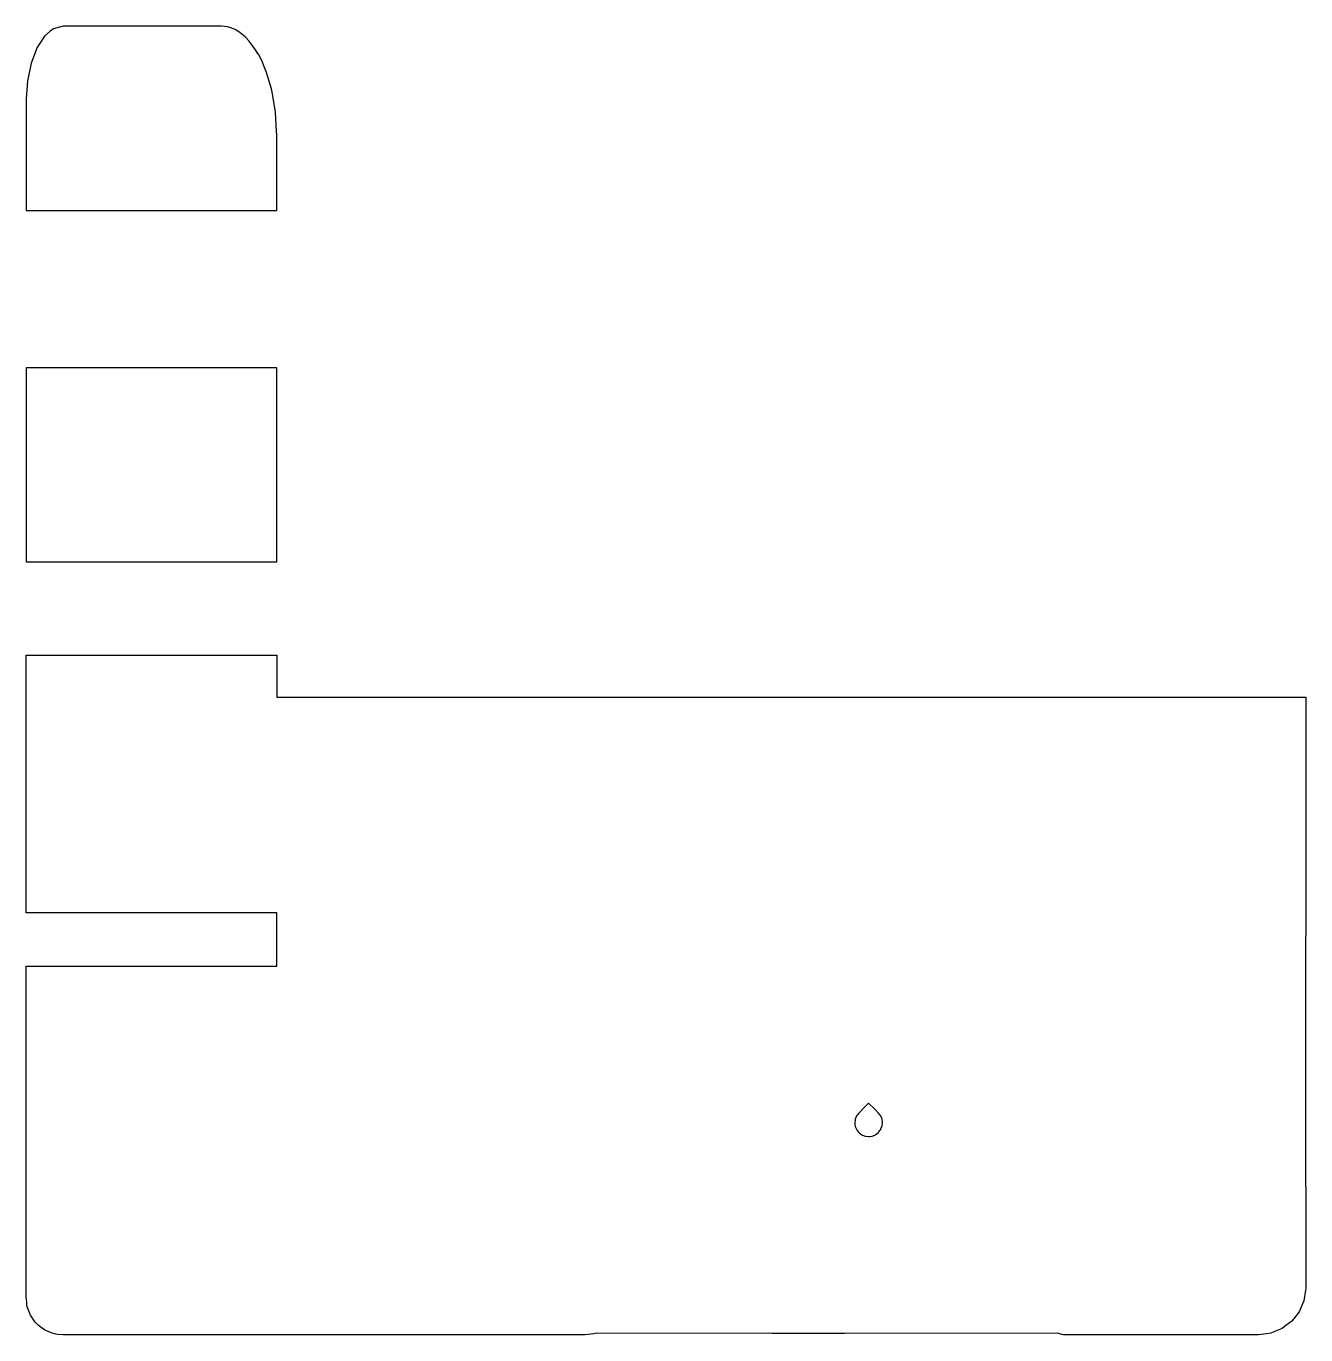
# Model space of a CAD drawing. Header units: metres. Extents: x 2.4 to 71.8, y -16 to 55.
import ezdxf

# ---------------------------------------------------------------- set-up
doc = ezdxf.new("R2010")
doc.units = ezdxf.units.M

msp = doc.modelspace()

# ---------------------------------------------------------------- linework, layer by layer
for p, q in [((3.709, 54.708), (3.4, 54.451)), ((3.882, 54.851), (3.709, 54.708)), ((4.205, 54.936), (3.882, 54.851)), ((4.4, 54.987), (4.205, 54.936)), ((11.36, 54.987), (4.4, 54.987)), ((13, 54.987), (11.36, 54.987)), ((13.318, 54.946), (13, 54.987)), ((13.443, 54.917), (13.318, 54.946)), ((13.555, 54.871), (13.443, 54.917)), ((13.78, 54.781), (13.555, 54.871)), ((14.01, 54.623), (13.78, 54.781)), ((3.267, 54.247), (2.986, 53.816)), ((3.4, 54.451), (3.267, 54.247)), ((14.28, 54.401), (14.01, 54.623)), ((14.505, 54.177), (14.28, 54.401)), ((14.839, 53.703), (14.505, 54.177)), ((2.9, 53.593), (2.668, 52.987)), ((2.986, 53.816), (2.9, 53.593)), ((14.993, 53.467), (14.839, 53.703)), ((14.997, 53.46), (14.993, 53.467)), ((15.176, 53.117), (14.997, 53.46)), ((2.627, 52.791), (2.468, 52.023)), ((2.668, 52.987), (2.627, 52.791)), ((15.335, 52.738), (15.176, 53.117)), ((15.44, 52.466), (15.335, 52.738)), ((2.468, 52.023), (2.404, 51.053)), ((15.701, 51.589), (15.44, 52.466)), ((15.759, 51.312), (15.701, 51.589)), ((15.925, 50.316), (15.759, 51.312)), ((2.404, 51.053), (2.4, 50.987)), ((2.4, 50.987), (2.4, 50.603)), ((2.4, 50.603), (2.4, 50.195)), ((2.4, 50.195), (2.4, 49.34)), ((15.981, 49.272), (15.925, 50.316)), ((2.4, 49.34), (2.4, 48.824)), ((15.994, 49.103), (15.981, 49.272)), ((16, 48.987), (15.994, 49.103)), ((16, 48.246), (16, 48.987)), ((2.4, 48.824), (2.4, 45.147)), ((16, 47.643), (16, 48.246)), ((16, 45.128), (16, 47.643)), ((2.4, 45.147), (2.4, 45.108)), ((2.4, 45.108), (2.4, 45.09)), ((2.4, 45.09), (2.4, 45.08)), ((2.4, 45.08), (2.4, 44.987)), ((2.4, 44.987), (15.601, 44.987)), ((15.601, 44.987), (16, 44.987)), ((16, 45.058), (16, 45.128)), ((16, 45.03), (16, 45.058)), ((16, 45.006), (16, 45.03)), ((16, 44.987), (16, 45.006)), ((16, 44.987), (16, 44.987)), ((2.662, 36.458), (2.4, 36.458)), ((2.4, 36.458), (2.4, 36.373)), ((2.4, 36.373), (2.4, 36.327)), ((2.4, 36.327), (2.4, 32.248)), ((16, 36.458), (2.662, 36.458)), ((16, 36.373), (16, 36.458)), ((16, 36.327), (16, 36.373)), ((16, 36.373), (16, 36.373)), ((16, 29.529), (16, 36.327)), ((2.4, 32.248), (2.4, 29.529)), ((2.4, 29.529), (2.4, 27.926)), ((16, 25.935), (16, 29.529)), ((2.4, 27.926), (2.4, 25.935)), ((2.4, 25.935), (10.355, 25.935)), ((10.355, 25.935), (16, 25.935)), ((2.4, 17.456), (2.4, 20.869)), ((2.4, 20.869), (8.045, 20.869)), ((8.045, 20.869), (16, 20.869)), ((16, 20.869), (16, 20.218)), ((16, 20.218), (16, 19.173)), ((16, 19.173), (16, 18.716)), ((16, 18.716), (16, 18.588)), ((16, 18.716), (16, 18.716)), ((16, 18.588), (27.093, 18.588)), ((27.093, 18.588), (31.786, 18.588)), ((31.786, 18.588), (37.064, 18.588)), ((37.064, 18.588), (40.622, 18.588)), ((40.622, 18.588), (58.631, 18.588)), ((58.631, 18.588), (70.387, 18.588)), ((70.387, 18.588), (71.814, 18.588)), ((71.814, 18.588), (71.814, 12.837)), ((2.4, 13.797), (2.4, 17.456)), ((2.4, 13.5), (2.4, 13.797)), ((2.4, 13.151), (2.4, 13.5)), ((2.4, 12.788), (2.4, 13.151)), ((2.4, 12.457), (2.4, 12.788)), ((71.814, 12.837), (71.797, -1.578)), ((2.4, 9.735), (2.4, 12.457)), ((2.4, 9.51), (2.4, 9.735)), ((2.4, 9.314), (2.4, 9.51)), ((2.4, 9.166), (2.4, 9.314)), ((2.4, 9.068), (2.4, 9.166)), ((2.4, 6.882), (2.4, 9.068)), ((10.355, 6.882), (2.4, 6.882)), ((16, 6.882), (10.355, 6.882)), ((16, 4.349), (16, 6.882)), ((16, 4.243), (16, 4.349)), ((2.4, -3.23), (2.4, 4)), ((2.4, 4), (12.27, 4)), ((12.27, 4), (16, 4)), ((16, 4), (16, 4.243)), ((71.797, -1.578), (71.802, -2.437)), ((71.802, -2.437), (71.816, -13.5)), ((2.4, -11.779), (2.4, -3.23)), ((48.1, -3.426), (47.898, -3.633)), ((48.433, -3.766), (48.1, -3.426)), ((47.429, -4.173), (47.374, -4.31)), ((47.447, -4.129), (47.429, -4.173)), ((47.429, -4.173), (47.429, -4.173)), ((47.476, -4.091), (47.447, -4.129)), ((47.564, -3.973), (47.476, -4.091)), ((47.898, -3.633), (47.564, -3.973)), ((48.636, -3.973), (48.433, -3.766)), ((48.724, -4.091), (48.636, -3.973)), ((48.753, -4.129), (48.724, -4.091)), ((48.808, -4.265), (48.753, -4.129)), ((47.368, -4.357), (47.35, -4.503)), ((47.35, -4.503), (47.357, -4.55)), ((47.357, -4.55), (47.377, -4.696)), ((47.374, -4.31), (47.368, -4.357)), ((47.377, -4.696), (47.395, -4.74)), ((47.395, -4.74), (47.452, -4.876)), ((47.452, -4.876), (47.481, -4.913)), ((47.481, -4.913), (47.572, -5.03)), ((48.658, -4.992), (48.748, -4.876)), ((48.748, -4.876), (48.766, -4.832)), ((48.766, -4.832), (48.823, -4.696)), ((48.826, -4.31), (48.808, -4.265)), ((48.823, -4.696), (48.83, -4.649)), ((48.844, -4.456), (48.826, -4.31)), ((48.83, -4.649), (48.85, -4.503)), ((48.85, -4.503), (48.844, -4.456)), ((47.572, -5.03), (47.609, -5.059)), ((47.609, -5.059), (47.727, -5.148)), ((47.727, -5.148), (47.771, -5.166)), ((47.771, -5.166), (47.907, -5.222)), ((47.907, -5.222), (47.954, -5.229)), ((47.954, -5.229), (48.1, -5.248)), ((48.1, -5.248), (48.147, -5.242)), ((48.147, -5.242), (48.293, -5.222)), ((48.293, -5.222), (48.337, -5.204)), ((48.337, -5.204), (48.473, -5.148)), ((48.473, -5.148), (48.511, -5.119)), ((48.511, -5.119), (48.628, -5.03)), ((48.628, -5.03), (48.658, -4.992)), ((2.4, -11.888), (2.4, -11.779)), ((2.4, -12.32), (2.4, -11.888)), ((2.4, -13.994), (2.4, -12.32)), ((2.4, -14), (2.4, -13.994)), ((2.414, -14.108), (2.4, -14)), ((2.428, -14.216), (2.414, -14.108)), ((71.711, -14.147), (71.597, -14.416)), ((71.806, -13.575), (71.711, -14.147)), ((71.816, -13.5), (71.806, -13.575)), ((2.437, -14.353), (2.428, -14.216)), ((2.461, -14.489), (2.437, -14.353)), ((2.555, -14.746), (2.461, -14.489)), ((2.634, -14.937), (2.555, -14.746)), ((71.456, -14.75), (71.253, -15.01)), ((71.597, -14.416), (71.456, -14.75)), ((2.773, -15.153), (2.634, -14.937)), ((2.894, -15.311), (2.773, -15.153)), ((3.059, -15.481), (2.894, -15.311)), ((3.209, -15.597), (3.059, -15.481)), ((3.402, -15.733), (3.209, -15.597)), ((70.74, -15.502), (70.524, -15.665)), ((71.052, -15.268), (70.74, -15.502)), ((71.253, -15.01), (71.052, -15.268)), ((3.627, -15.837), (3.402, -15.733)), ((3.778, -15.899), (3.627, -15.837)), ((4.015, -15.961), (3.778, -15.899)), ((4.096, -15.974), (4.015, -15.961)), ((4.4, -16), (4.096, -15.974)), ((7.138, -16), (4.4, -16)), ((25.937, -16), (7.138, -16)), ((32.271, -16), (25.937, -16)), ((32.654, -16), (32.271, -16)), ((32.7, -16), (32.654, -16)), ((33.186, -15.952), (32.7, -16)), ((33.19, -15.951), (33.186, -15.952)), ((33.311, -15.915), (33.19, -15.951)), ((42.85, -15.923), (33.311, -15.915)), ((44.897, -15.921), (42.85, -15.923)), ((46.796, -15.921), (44.897, -15.921)), ((58.331, -15.906), (46.796, -15.921)), ((58.605, -15.987), (58.331, -15.906)), ((58.666, -15.993), (58.605, -15.987)), ((58.672, -15.994), (58.666, -15.993)), ((58.676, -15.995), (58.672, -15.994)), ((58.677, -15.995), (58.676, -15.995)), ((58.738, -15.999), (58.677, -15.995)), ((58.677, -15.995), (58.677, -15.995)), ((58.739, -15.999), (58.738, -15.999)), ((58.8, -16), (58.739, -15.999)), ((59.395, -16), (58.8, -16)), ((69.244, -16), (59.395, -16)), ((69.254, -16), (69.244, -16)), ((69.69, -15.944), (69.254, -16)), ((69.91, -15.915), (69.69, -15.944)), ((70.085, -15.844), (69.91, -15.915)), ((70.524, -15.665), (70.085, -15.844))]:
    msp.add_line(p, q)

doc.saveas('drawing.dxf')
